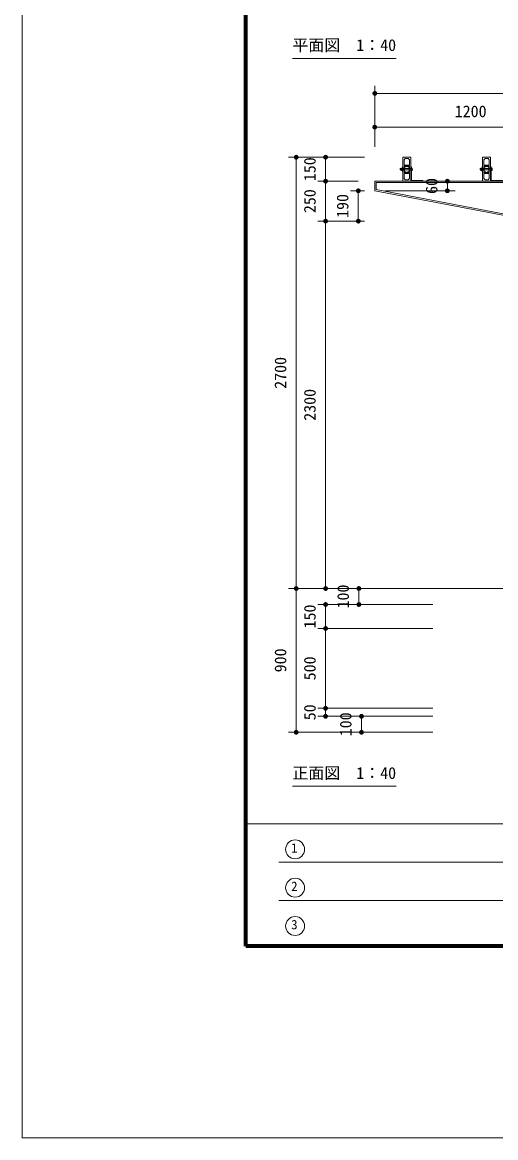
# Model space of a CAD drawing. Units: millimetres at full size, sheet at 1:40, with parts at other scales. Extents: x -800 to 17600, y -600 to 12480.
# Drawn here: x -800 to 2164, y -600 to 6383 of the extents above; entities that cross this region are included whole.
import ezdxf
from ezdxf.enums import TextEntityAlignment as Align

# ---------------------------------------------------------------- set-up
doc = ezdxf.new("R2010")
doc.units = ezdxf.units.MM
doc.header["$LTSCALE"] = 40
for name, color, linetype, lineweight in [('D-STR', 1, 'Continuous', 13), ('D-STR-DIM', 7, 'Continuous', 13), ('D-STR-TXT', 7, 'Continuous', 13), ('D-TTL', 7, 'Continuous', 70), ('D-TTL-FRAM', 7, 'Continuous', 13), ('D-TTL-TXT', 7, 'Continuous', 13), ('V-nasSTD', 5, 'Continuous', 13)]:
    doc.layers.add(name, color=color, linetype=linetype, lineweight=lineweight)
doc.styles.add('ＭＳ ゴシック', font='')
doc.styles.get('ＭＳ ゴシック').set_extended_font_data('MS Gothic')

# ---------------------------------------------------------------- blocks, each defined once
blk = doc.blocks.new('filled_dot')
at = {"color": 0, "linetype": 'Continuous', "lineweight": -2, "const_width": 1.25}
blk.add_lwpolyline([(-0.625, 0, 1), (0.625, 0, 1)], format="xyb", close=True, dxfattribs=at)

msp = doc.modelspace()

# ---------------------------------------------------------------- linework, layer by layer
at = {"layer": 'D-STR'}
for p, q in [((1566.4, 5465.85), (1588.4, 5465.85)), ((1566.4, 5460.01), (1588.4, 5460.01)), ((1567.48, 5466.93), (1567.48, 5458.93)), ((1577.32, 5466.68), (1571.68, 5466.68)), ((1571.68, 5459.18), (1577.32, 5459.18)), ((1577.9, 5470.93), (1579.9, 5470.93)), ((1577.9, 5454.93), (1577.9, 5470.93)), ((1579.9, 5454.93), (1577.9, 5454.93)), ((1579.9, 5470.93), (1579.9, 5454.93)), ((1588.4, 5466.93), (1588.4, 5458.93)), ((1588.4, 5465.85), (1592.15, 5466.93)), ((1588.4, 5460.01), (1592.15, 5458.93)), ((1599.25, 5480.35), (1592.45, 5473.55)), ((1592.45, 5473.55), (1592.45, 5445.5)), ((1614.55, 5480.35), (1599.25, 5480.35)), ((1621.35, 5473.55), (1614.55, 5480.35)), ((1621.35, 5445.5), (1621.35, 5473.55)), ((1641.21, 5466.68), (1636.4, 5466.68)), ((1636.4, 5459.18), (1641.21, 5459.18)), ((2066.4, 5465.85), (2088.4, 5465.85)), ((2066.4, 5460.01), (2088.4, 5460.01)), ((2067.48, 5466.93), (2067.48, 5458.93)), ((2077.32, 5466.68), (2071.68, 5466.68)), ((2071.68, 5459.18), (2077.32, 5459.18)), ((2088.4, 5466.93), (2088.4, 5458.93)), ((2088.4, 5465.85), (2092.15, 5466.93)), ((2088.4, 5460.01), (2092.15, 5458.93)), ((2099.25, 5480.35), (2092.45, 5473.55)), ((2092.45, 5473.55), (2092.45, 5445.5)), ((2114.55, 5480.35), (2099.25, 5480.35)), ((2121.35, 5473.55), (2114.55, 5480.35)), ((2121.35, 5445.5), (2121.35, 5473.55)), ((2141.21, 5466.68), (2136.4, 5466.68)), ((2136.4, 5459.18), (2141.21, 5459.18)), ((1592.45, 5445.5), (1602.45, 5445.5)), ((1611.35, 5445.5), (1621.35, 5445.5)), ((2092.45, 5445.5), (2102.45, 5445.5)), ((2111.35, 5445.5), (2121.35, 5445.5)), ((8106.9, 2837.93), (1106.9, 2837.93))]:
    msp.add_line(p, q, dxfattribs=at)
for points in [[(1581.9, 5387.93), (1581.9, 5537.93), (1631.9, 5537.93), (1631.9, 5387.93)], [(1597.9, 5529.93), (1589.9, 5521.93), (1589.9, 5488.93), (1623.9, 5488.93), (1623.9, 5521.93), (1615.9, 5529.93)], [(2081.9, 5387.93), (2081.9, 5537.93), (2131.9, 5537.93), (2131.9, 5387.93)], [(2097.9, 5529.93), (2089.9, 5521.93), (2089.9, 5488.93), (2123.9, 5488.93), (2123.9, 5521.93), (2115.9, 5529.93)], [(1571.68, 5455.42), (1571.1, 5456.43), (1571.1, 5469.43), (1571.68, 5470.43), (1577.32, 5470.43), (1577.9, 5469.43), (1577.9, 5456.43), (1577.32, 5455.42)], [(1579.9, 5477.93), (1581.9, 5477.93), (1581.9, 5447.93), (1579.9, 5447.93)], [(1589.9, 5442.93), (1589.9, 5482.93), (1623.9, 5482.93), (1623.9, 5442.93)], [(1636.4, 5477.93), (1631.9, 5477.93), (1631.9, 5387.93), (1706.9, 5387.93), (1706.9, 5392.43), (1636.4, 5392.43)], [(1636.4, 5470.43), (1641.21, 5470.43), (1641.79, 5469.43), (1641.79, 5456.43), (1641.21, 5455.42), (1636.4, 5455.42)], [(2071.68, 5455.42), (2071.1, 5456.43), (2071.1, 5469.43), (2071.68, 5470.43), (2077.32, 5470.43), (2077.9, 5469.43), (2077.9, 5456.43), (2077.32, 5455.42)], [(2077.9, 5470.93), (2079.9, 5470.93), (2079.9, 5454.93), (2077.9, 5454.93)], [(2079.9, 5477.93), (2081.9, 5477.93), (2081.9, 5447.93), (2079.9, 5447.93)], [(2089.9, 5442.93), (2089.9, 5482.93), (2123.9, 5482.93), (2123.9, 5442.93)], [(2136.4, 5477.93), (2131.9, 5477.93), (2131.9, 5387.93), (2206.9, 5387.93), (2206.9, 5392.43), (2136.4, 5392.43)], [(2136.4, 5470.43), (2141.21, 5470.43), (2141.79, 5469.43), (2141.79, 5456.43), (2141.21, 5455.42), (2136.4, 5455.42)], [(1406.9, 5387.93), (1406.9, 5327.93), (2406.9, 5137.93), (6806.9, 5137.93), (7806.9, 5327.93), (7806.9, 5387.93)], [(1415.9, 5378.93), (1415.9, 5335.38), (2407.74, 5146.93), (6806.05, 5146.93), (7797.9, 5335.38), (7797.9, 5378.93)], [(1597.9, 5395.93), (1589.9, 5403.93), (1589.9, 5436.93), (1623.9, 5436.93), (1623.9, 5403.93), (1615.9, 5395.93)], [(2097.9, 5395.93), (2089.9, 5403.93), (2089.9, 5436.93), (2123.9, 5436.93), (2123.9, 5403.93), (2115.9, 5395.93)]]:
    msp.add_lwpolyline(points, close=True, dxfattribs=at)
for points in [[(1636.4, 5466.93), (1567.48, 5466.93), (1566.4, 5465.85), (1566.4, 5460.01), (1567.48, 5458.93), (1636.4, 5458.93)], [(2136.4, 5466.93), (2067.48, 5466.93), (2066.4, 5465.85), (2066.4, 5460.01), (2067.48, 5458.93), (2136.4, 5458.93)]]:
    msp.add_lwpolyline(points, dxfattribs=at)
for points in [[(1571.68, 5455.42), (1571.64, 5455.58), (1571.53, 5456.05), (1571.5, 5456.21), (1571.46, 5456.37), (1571.36, 5456.84), (1571.33, 5457), (1571.3, 5457.16), (1571.21, 5457.64), (1571.19, 5457.79), (1571.16, 5457.95), (1571.1, 5458.43), (1571.08, 5458.59), (1571.06, 5458.82), (1571.03, 5459.49), (1571.02, 5459.72), (1571.01, 5459.94), (1571.01, 5460.62), (1571.02, 5460.85), (1571.02, 5461.07), (1571.03, 5461.76), (1571.04, 5461.98), (1571.04, 5462.21), (1571.04, 5462.89), (1571.04, 5463.12), (1571.03, 5463.39), (1571, 5464.21), (1570.98, 5464.48), (1570.96, 5464.75), (1570.89, 5465.57), (1570.86, 5465.84), (1570.83, 5466.11), (1570.73, 5466.93), (1570.7, 5467.2), (1570.67, 5467.47), (1570.56, 5468.29), (1570.52, 5468.56)], [(1577.32, 5455.42), (1577.35, 5455.58), (1577.46, 5456.05), (1577.5, 5456.21), (1577.53, 5456.37), (1577.63, 5456.84), (1577.66, 5457), (1577.69, 5457.16), (1577.78, 5457.64), (1577.81, 5457.79), (1577.83, 5457.95), (1577.89, 5458.43), (1577.91, 5458.59), (1577.93, 5458.82), (1577.97, 5459.49), (1577.97, 5459.72), (1577.98, 5459.94), (1577.98, 5460.62), (1577.98, 5460.85), (1577.98, 5461.07), (1577.96, 5461.76), (1577.96, 5461.98), (1577.95, 5462.21), (1577.95, 5462.89), (1577.95, 5463.12), (1577.96, 5463.39), (1577.99, 5464.21), (1578.01, 5464.48), (1578.03, 5464.75), (1578.1, 5465.57), (1578.13, 5465.84), (1578.16, 5466.11), (1578.26, 5466.93), (1578.29, 5467.2), (1578.33, 5467.47), (1578.44, 5468.29), (1578.47, 5468.56)], [(1641.21, 5470.43), (1641.24, 5470.28), (1641.35, 5469.8), (1641.39, 5469.64), (1641.42, 5469.49), (1641.52, 5469.01), (1641.55, 5468.85), (1641.58, 5468.7), (1641.67, 5468.22), (1641.7, 5468.06), (1641.72, 5467.9), (1641.78, 5467.42), (1641.8, 5467.26), (1641.82, 5467.04), (1641.86, 5466.36), (1641.86, 5466.14), (1641.87, 5465.91), (1641.87, 5465.23), (1641.87, 5465.01), (1641.87, 5464.78), (1641.85, 5464.1), (1641.85, 5463.87), (1641.84, 5463.65), (1641.84, 5462.97), (1641.84, 5462.74), (1641.85, 5462.47), (1641.88, 5461.65), (1641.9, 5461.37), (1641.92, 5461.1), (1641.99, 5460.29), (1642.02, 5460.01), (1642.05, 5459.74), (1642.15, 5458.93), (1642.18, 5458.66), (1642.22, 5458.38), (1642.33, 5457.57), (1642.36, 5457.3)], [(2071.68, 5455.42), (2071.64, 5455.58), (2071.53, 5456.05), (2071.5, 5456.21), (2071.46, 5456.37), (2071.36, 5456.84), (2071.33, 5457), (2071.3, 5457.16), (2071.21, 5457.64), (2071.19, 5457.79), (2071.16, 5457.95), (2071.1, 5458.43), (2071.08, 5458.59), (2071.06, 5458.82), (2071.03, 5459.49), (2071.02, 5459.72), (2071.01, 5459.94), (2071.01, 5460.62), (2071.02, 5460.85), (2071.02, 5461.07), (2071.03, 5461.76), (2071.04, 5461.98), (2071.04, 5462.21), (2071.04, 5462.89), (2071.04, 5463.12), (2071.03, 5463.39), (2071, 5464.21), (2070.98, 5464.48), (2070.96, 5464.75), (2070.89, 5465.57), (2070.86, 5465.84), (2070.83, 5466.11), (2070.73, 5466.93), (2070.7, 5467.2), (2070.67, 5467.47), (2070.56, 5468.29), (2070.52, 5468.56)], [(2077.32, 5455.42), (2077.35, 5455.58), (2077.46, 5456.05), (2077.5, 5456.21), (2077.53, 5456.37), (2077.63, 5456.84), (2077.66, 5457), (2077.69, 5457.16), (2077.78, 5457.64), (2077.81, 5457.79), (2077.83, 5457.95), (2077.89, 5458.43), (2077.91, 5458.59), (2077.93, 5458.82), (2077.97, 5459.49), (2077.97, 5459.72), (2077.98, 5459.94), (2077.98, 5460.62), (2077.98, 5460.85), (2077.98, 5461.07), (2077.96, 5461.76), (2077.96, 5461.98), (2077.95, 5462.21), (2077.95, 5462.89), (2077.95, 5463.12), (2077.96, 5463.39), (2077.99, 5464.21), (2078.01, 5464.48), (2078.03, 5464.75), (2078.1, 5465.57), (2078.13, 5465.84), (2078.16, 5466.11), (2078.26, 5466.93), (2078.29, 5467.2), (2078.33, 5467.47), (2078.44, 5468.29), (2078.47, 5468.56)], [(2141.21, 5470.43), (2141.24, 5470.28), (2141.35, 5469.8), (2141.39, 5469.64), (2141.42, 5469.49), (2141.52, 5469.01), (2141.55, 5468.85), (2141.58, 5468.7), (2141.67, 5468.22), (2141.7, 5468.06), (2141.72, 5467.9), (2141.78, 5467.42), (2141.8, 5467.26), (2141.82, 5467.04), (2141.86, 5466.36), (2141.86, 5466.14), (2141.87, 5465.91), (2141.87, 5465.23), (2141.87, 5465.01), (2141.87, 5464.78), (2141.85, 5464.1), (2141.85, 5463.87), (2141.84, 5463.65), (2141.84, 5462.97), (2141.84, 5462.74), (2141.85, 5462.47), (2141.88, 5461.65), (2141.9, 5461.37), (2141.92, 5461.1), (2141.99, 5460.29), (2142.02, 5460.01), (2142.05, 5459.74), (2142.15, 5458.93), (2142.18, 5458.66), (2142.22, 5458.38), (2142.33, 5457.57), (2142.36, 5457.3)]]:
    msp.add_open_spline(points, degree=3, knots=[0, 0, 0, 0, 1, 1, 1, 2, 2, 2, 3, 3, 3, 4, 4, 4, 5, 5, 5, 6, 6, 6, 7, 7, 7, 8, 8, 8, 9, 9, 9, 10, 10, 10, 11, 11, 11, 12, 12, 12, 12], dxfattribs=at)
at = {"layer": 'D-STR-DIM'}
for p, q in [((1406.9, 5641.93), (1406.9, 5985.42)), ((7806.9, 5937.42), (1406.9, 5937.42)), ((1406.9, 5601.93), (1406.9, 5774.34)), ((1406.9, 5726.34), (2606.9, 5726.34)), ((1302.9, 5537.93), (866.86, 5537.93)), ((914.86, 5537.93), (914.86, 2837.93)), ((1342.9, 5537.93), (1050.86, 5537.93)), ((1098.86, 5387.93), (1098.86, 5537.93)), ((1302.9, 5387.93), (1050.86, 5387.93)), ((1302.9, 5387.93), (1050.86, 5387.93)), ((1098.86, 5137.93), (1098.86, 5387.93)), ((1470.9, 5387.93), (1909.17, 5387.93)), ((1861.17, 5327.93), (1861.17, 5387.93)), ((1342.9, 5327.93), (1255.86, 5327.93)), ((1303.86, 5137.93), (1303.86, 5327.93)), ((1470.9, 5327.93), (1909.17, 5327.93)), ((1302.9, 5137.93), (1050.86, 5137.93)), ((1302.9, 5137.93), (1050.86, 5137.93)), ((1098.86, 2837.93), (1098.86, 5137.93)), ((1342.9, 5137.93), (1255.86, 5137.93)), ((1171.88, 2837.93), (866.86, 2837.93)), ((1156.88, 2837.93), (866.86, 2837.93)), ((914.86, 1937.93), (914.86, 2837.93)), ((1342.9, 2837.93), (1050.86, 2837.93)), ((1342.9, 2837.93), (1259.22, 2837.93)), ((1307.22, 2737.93), (1307.22, 2837.93)), ((1769.86, 2737.93), (1050.86, 2737.93)), ((1098.86, 2587.93), (1098.86, 2737.93)), ((1769.86, 2737.93), (1259.22, 2737.93)), ((1769.86, 2587.93), (1050.86, 2587.93)), ((1769.86, 2587.93), (1050.86, 2587.93)), ((1098.86, 2087.93), (1098.86, 2587.93)), ((1769.86, 2087.93), (1050.86, 2087.93)), ((1769.86, 2087.93), (1050.86, 2087.93)), ((1769.86, 2037.93), (1050.86, 2037.93)), ((1098.86, 2037.93), (1098.86, 2087.93)), ((1769.86, 2037.93), (1275.42, 2037.93)), ((1323.42, 1937.93), (1323.42, 2037.93)), ((1769.86, 1937.93), (866.86, 1937.93)), ((1769.86, 1937.93), (1275.42, 1937.93))]:
    msp.add_line(p, q, dxfattribs=at)
at = {"layer": 'D-STR-TXT'}
for p, q in [((890.86, 6156.46), (1540.86, 6156.46)), ((890.86, 1599.63), (1540.86, 1599.63))]:
    msp.add_line(p, q, dxfattribs=at)
at = {"layer": 'D-TTL'}
msp.add_lwpolyline([(600, 600), (600, 11280), (16200, 11280), (16200, 600)], close=True, dxfattribs=at)
at = {"layer": 'D-TTL-FRAM'}
for p, q in [((600, 1364.88), (16200, 1364.88)), ((4518.45, 1124.88), (806.8, 1124.88)), ((4518.45, 884.88), (806.8, 884.88))]:
    msp.add_line(p, q, dxfattribs=at)
at = {"layer": 'D-TTL-TXT'}
for centre in [(907.97, 1205.06), (907.97, 965.06), (907.97, 725.06)]:
    msp.add_circle(centre, 59.22, dxfattribs=at)
at = {"layer": 'V-nasSTD'}
msp.add_lwpolyline([(-800, -600), (-800, 12480), (17600, 12480), (17600, -600)], close=True, dxfattribs=at)

# ---------------------------------------------------------------- block references
at = {"layer": 'D-STR-DIM', "xscale": 12, "yscale": 12}
for p in [(1406.9, 5937.42), (1406.9, 5726.34)]:
    msp.add_blockref('filled_dot', p, dxfattribs=at)
for p, rotation in [((914.86, 5537.93), 270), ((1098.86, 5537.93), 270), ((1098.86, 5387.93), 90), ((1098.86, 5387.93), 270), ((1861.17, 5387.93), 270), ((1303.86, 5327.93), 270), ((1861.17, 5327.93), 90), ((1098.86, 5137.93), 90), ((1098.86, 5137.93), 270), ((1303.86, 5137.93), 90), ((914.86, 2837.93), 270), ((914.86, 2837.93), 90), ((1098.86, 2837.93), 90), ((1307.22, 2837.93), 270), ((1098.86, 2737.93), 270), ((1307.22, 2737.93), 90), ((1098.86, 2587.93), 90), ((1098.86, 2587.93), 270), ((1098.86, 2087.93), 90), ((1098.86, 2087.93), 270), ((1098.86, 2037.93), 90), ((1323.42, 2037.93), 270), ((914.86, 1937.93), 90), ((1323.42, 1937.93), 90)]:
    msp.add_blockref('filled_dot', p, dxfattribs=dict(at, rotation=rotation))

# ---------------------------------------------------------------- texts
at = {"layer": 'D-STR-DIM', "style": 'ＭＳ ゴシック'}
msp.add_text('1200', height=73.31, dxfattribs=at).set_placement((2006.9, 5861.85), align=Align.TOP_CENTER)
for s, p in [('150', (963.35, 5462.93)), ('60', (1725.66, 5357.93)), ('250', (963.35, 5262.93)), ('190', (1168.35, 5232.93)), ('2700', (779.35, 4187.93)), ('2300', (963.35, 3987.93)), ('100', (1171.71, 2787.93)), ('150', (963.35, 2662.93)), ('900', (779.35, 2387.93)), ('500', (963.35, 2337.93)), ('50', (963.35, 2062.93)), ('100', (1187.91, 1987.93))]:
    msp.add_text(s, height=73.31, rotation=90, dxfattribs=at).set_placement(p, align=Align.TOP_CENTER)
at = {"layer": 'D-STR-TXT', "style": 'ＭＳ ゴシック'}
for s, p in [('平面図\u30001：40', (890.86, 6276.46)), ('正面図\u30001：40', (890.86, 1719.63))]:
    msp.add_text(s, height=73.31, dxfattribs=at).set_placement(p, align=Align.TOP_LEFT)
at = {"layer": 'D-TTL-TXT', "style": 'ＭＳ ゴシック'}
for s, p in [('1', (883.53, 1167.04)), ('2', (883.53, 927.04)), ('3', (883.53, 687.04))]:
    msp.add_text(s, height=58.65, dxfattribs=at).set_placement(p, align=Align.BOTTOM_LEFT)

doc.saveas('drawing.dxf')
